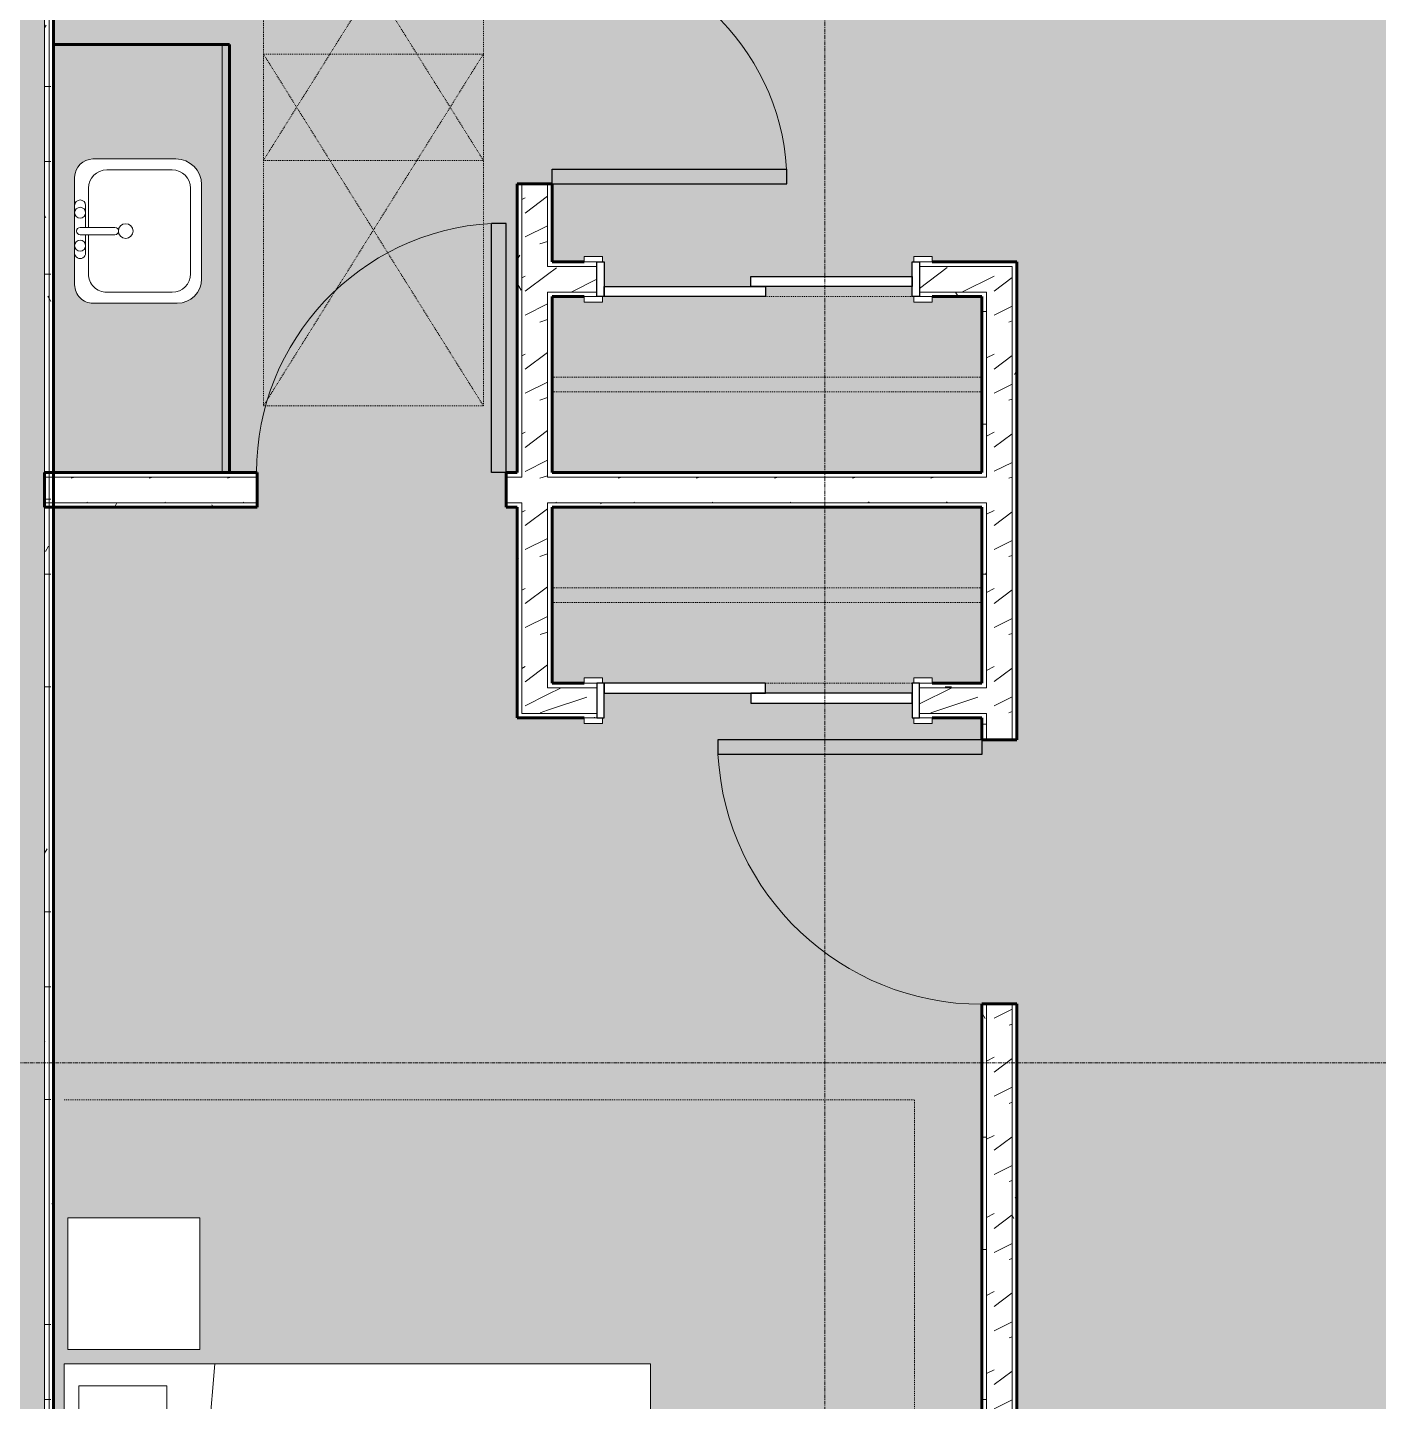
# Model space of a CAD drawing. Header units: inches. Extents: x -4105 to -1989, y 9836 to 11159.
# Drawn here: x -2936.1 to -2751.8, y 10121 to 10308.5 of the extents above; entities that cross this region are included whole.
import ezdxf

# ---------------------------------------------------------------- set-up
doc = ezdxf.new("R2010")
doc.units = ezdxf.units.IN
doc.header["$MEASUREMENT"] = 0
doc.linetypes.add('Dash', pattern=[0.25, 0.125, -0.125])
doc.linetypes.add('Grid Line 1_2_', pattern=[0.875, 0.5, -0.125, 0.125, -0.125])
for name, color, linetype, lineweight in [('0-1', 7, 'Continuous', 5), ('0-2', 7, 'Continuous', 9), ('A-AREA-PATT-4', 41, 'Continuous', 9), ('A-DOOR-1', 31, 'Continuous', 9), ('A-DOOR-2', 31, 'Continuous', 30), ('A-DOOR-FRAM', 31, 'Continuous', 30), ('A-GENM-HDLN', 13, 'Dash', 9), ('A-WALL', 113, 'Continuous', 18), ('A-WALL-2', 113, 'Continuous', 60), ('A-WALL-PATT-1', 111, 'Continuous', 9), ('I-FURN', 30, 'Continuous', 9), ('I-FURN-HDLN', 30, 'Dash', 9), ('I-WALL-2', 2, 'Continuous', 60), ('P-SANR-FIXT', 6, 'Continuous', 9), ('Q-CASE', 31, 'Continuous', 9), ('Q-CASE-1', 31, 'Continuous', 60), ('Q-CASE-HDLN', 31, 'Dash', 9), ('S-GRID-1', 1, 'Grid Line 1_2_', 9)]:
    doc.layers.add(name, color=color, linetype=linetype, lineweight=lineweight)
pattern_1 = [(0, (0, -1194), (20.48, 5.12), [0.845, -14.515, 0.845, -14.515, -81.92]), (0, (0, -1194), (20.48, 5.12), [-30.72, 0.845, -29.875, 0.845, -14.515, -35.84]), (0, (0, -1194), (20.48, 5.12), [-76.8, 0.845, -9.395, 0.845, -24.755]), (120, (7.68, -1191.44), (-14.67405, 15.1762003), [0.845, -14.515, 0.845, -14.515, -81.92]), (120, (7.68, -1191.44), (-14.67405, 15.1762003), [-30.72, 0.845, -29.875, 0.845, -14.515, -35.84]), (120, (7.68, -1191.44), (-14.67405, 15.1762003), [-76.8, 0.845, -9.395, 0.845, -24.755]), (240, (10.24, -1181.2), (-5.80595, -20.2962003), [0.845, -14.515, 0.845, -14.515, -81.92]), (240, (10.24, -1181.2), (-5.80595, -20.2962003), [-30.72, 0.845, -29.875, 0.845, -14.515, -35.84]), (240, (10.24, -1181.2), (-5.80595, -20.2962003), [-76.8, 0.845, -9.395, 0.845, -24.755])]
pattern_2 = [(216.87, (4.265, -1183.338), (31.9871619, 21.32545714), [5.331, -47.981]), (206.565, (10.662, -1186.536), (-10.662476, -10.6620098), [11.921, -11.921]), (198.435, (10.662, -1191.868), (-21.32449365, -10.6625869), [6.744, -26.974])]

# ---------------------------------------------------------------- blocks, each defined once
blk = doc.blocks.new('Single-Flush - 32_ x 84_-1372862-ENLARGED FLOOR PLAN - 2ND FLOOR PLAN - WEST')
at = {"layer": 'A-DOOR-1'}
blk.add_arc((16, 2.37), 32.07, 93.5759, 180, dxfattribs=at)
at = {"layer": 'A-DOOR-2'}
for p, q in [((14, 2.37), (14, 34.38)), ((16, 34.38), (14, 34.38)), ((16, 2.37), (16, 34.38)), ((16, 2.37), (14, 2.37))]:
    blk.add_line(p, q, dxfattribs=at)
blk = doc.blocks.new('Single-Flush - 36_ x 84_-1372839-ENLARGED FLOOR PLAN - 2ND FLOOR PLAN - WEST')
at = {"layer": 'A-DOOR-1'}
blk.add_arc((18, 2.37), 36.07, 93.1789, 180, dxfattribs=at)
at = {"layer": 'A-DOOR-2'}
for p, q in [((16, 2.37), (16, 38.39)), ((18, 38.39), (16, 38.39)), ((18, 2.37), (18, 38.39)), ((18, 2.37), (16, 2.37))]:
    blk.add_line(p, q, dxfattribs=at)
blk = doc.blocks.new('FOLDING_SLIDING CLOSET - 42_ x 80_-1372832-ENLARGED FLOOR PLAN - 2ND FLOOR PLAN - WEST')
at = {"layer": 'A-DOOR-1'}
for p, q in [((-21.25, 3), (-23.75, 3)), ((-23.75, 3), (-23.75, 2.25)), ((-23.75, 2.25), (-21.25, 2.25)), ((-21.25, 2.25), (-21.25, 3)), ((23.75, 3), (21.25, 3)), ((21.25, 3), (21.25, 2.25)), ((21.25, 2.25), (23.75, 2.25)), ((23.75, 2.25), (23.75, 3)), ((-21.25, -2.5), (-23.75, -2.5)), ((-23.75, -2.5), (-23.75, -3.25)), ((-23.75, -3.25), (-21.25, -3.25)), ((-21.25, -3.25), (-21.25, -2.5)), ((23.75, -2.5), (21.25, -2.5)), ((21.25, -2.5), (21.25, -3.25)), ((21.25, -3.25), (23.75, -3.25)), ((23.75, -3.25), (23.75, -2.5))]:
    blk.add_line(p, q, dxfattribs=at)
at = {"layer": 'A-DOOR-2'}
for p, q in [((1, 2.25), (-21, 2.25)), ((-21, 2.25), (-21, 0.87)), ((1, 0.87), (1, 2.25)), ((-21, 0.87), (1, 0.87)), ((21, 0.87), (-1, 0.87)), ((-1, 0.87), (-1, -0.5)), ((21, -0.5), (21, 0.87)), ((-1, -0.5), (21, -0.5))]:
    blk.add_line(p, q, dxfattribs=at)
at = {"layer": 'A-DOOR-FRAM'}
for p, q in [((-21, 2.25), (-22, 2.25)), ((-22, 2.25), (-22, -2.5)), ((-21, -2.5), (-21, 2.25)), ((21, 2.25), (21, -2.5)), ((22, 2.25), (21, 2.25)), ((22, -2.5), (22, 2.25)), ((-22, -2.5), (-21, -2.5)), ((21, -2.5), (22, -2.5))]:
    blk.add_line(p, q, dxfattribs=at)
blk = doc.blocks.new('OD_CW_Closet - OD_CW_Closet-2122605-ENLARGED FLOOR PLAN - 2ND FLOOR PLAN - WEST')
at = {"layer": 'Q-CASE-HDLN'}
for p, q in [((0.74, -24), (0.74, 0)), ((0.74, 0), (59.38, 0)), ((59.38, 0), (59.38, -24)), ((0.74, -11), (59.38, -11)), ((0.74, -13), (59.38, -13)), ((7.5, -24), (0.74, -24)), ((30.25, -24), (10.25, -24)), ((59.38, -24), (55, -24))]:
    blk.add_line(p, q, dxfattribs=at)
blk = doc.blocks.new('OD_CW_Closet - OD_CW_Closet-V20-ENLARGED FLOOR PLAN - 2ND FLOOR PLAN - WEST')
at = {"layer": 'Q-CASE-HDLN'}
for p, q in [((0.74, -24), (0.74, 0)), ((0.74, 0), (7.5, 0)), ((10.25, 0), (30.25, 0)), ((55, 0), (59.38, 0)), ((59.38, 0), (59.38, -24)), ((0.74, -11), (59.38, -11)), ((0.74, -13), (59.38, -13)), ((59.38, -24), (0.74, -24))]:
    blk.add_line(p, q, dxfattribs=at)
blk = doc.blocks.new('FOLDING_SLIDING CLOSET - 42_ x 80_-1372841-ENLARGED FLOOR PLAN - 2ND FLOOR PLAN - WEST')
at = {"layer": 'A-DOOR-1'}
for p, q in [((-23.75, 3.25), (-21.25, 3.25)), ((-23.75, 2.5), (-23.75, 3.25)), ((-21.25, 2.5), (-23.75, 2.5)), ((-21.25, 3.25), (-21.25, 2.5)), ((21.25, 3.25), (23.75, 3.25)), ((21.25, 2.5), (21.25, 3.25)), ((23.75, 2.5), (21.25, 2.5)), ((23.75, 3.25), (23.75, 2.5)), ((-23.75, -2.25), (-21.25, -2.25)), ((-23.75, -3), (-23.75, -2.25)), ((-21.25, -3), (-23.75, -3)), ((-21.25, -2.25), (-21.25, -3)), ((21.25, -2.25), (23.75, -2.25)), ((21.25, -3), (21.25, -2.25)), ((23.75, -3), (21.25, -3)), ((23.75, -2.25), (23.75, -3))]:
    blk.add_line(p, q, dxfattribs=at)
at = {"layer": 'A-DOOR-2'}
for p, q in [((-1, 0.5), (21, 0.5)), ((-1, -0.88), (-1, 0.5)), ((21, 0.5), (21, -0.88)), ((-21, -0.88), (1, -0.88)), ((-21, -2.25), (-21, -0.88)), ((21, -0.88), (-1, -0.88)), ((1, -0.88), (1, -2.25)), ((1, -2.25), (-21, -2.25))]:
    blk.add_line(p, q, dxfattribs=at)
at = {"layer": 'A-DOOR-FRAM'}
for p, q in [((-22, 2.5), (-21, 2.5)), ((-22, -2.25), (-22, 2.5)), ((-21, 2.5), (-21, -2.25)), ((21, 2.5), (22, 2.5)), ((21, -2.25), (21, 2.5)), ((22, 2.5), (22, -2.25)), ((-21, -2.25), (-22, -2.25)), ((22, -2.25), (21, -2.25))]:
    blk.add_line(p, q, dxfattribs=at)
blk = doc.blocks.new('Bed-Standard - King 78_ x 80_-1379907-ENLARGED FLOOR PLAN - 2ND FLOOR PLAN - WEST')
at = {"layer": 'I-FURN'}
for p, q in [((-28.31, 41.8), (49.69, 41.8)), ((-28.31, -38.2), (-28.31, 41.8)), ((49.69, 41.8), (49.69, -38.2)), ((49.69, -24.2), (-28.31, -17.63)), ((-25.31, -24.2), (46.69, -24.2)), ((-25.31, -36.2), (-25.31, -24.2)), ((46.69, -36.2), (46.69, -24.2)), ((-25.31, -36.2), (46.69, -36.2)), ((49.69, -38.2), (-28.31, -38.2))]:
    blk.add_line(p, q, dxfattribs=at)
at = {"layer": 'I-FURN-HDLN'}
for p, q in [((-64.31, 77.8), (73.69, 77.8)), ((-64.31, -38.2), (-64.31, 77.8)), ((73.69, 77.8), (73.69, -38.2))]:
    blk.add_line(p, q, dxfattribs=at)
blk = doc.blocks.new('Table-Night Stand - 18_ x 18_ x 24_-1372838-ENLARGED FLOOR PLAN - 2ND FLOOR PLAN - WEST')
at = {"layer": 'I-FURN'}
for p, q in [((0.15, 0), (18.15, 0)), ((0.15, -18), (0.15, 0)), ((18.15, 0), (18.15, -18)), ((18.15, -18), (0.15, -18))]:
    blk.add_line(p, q, dxfattribs=at)
blk = doc.blocks.new('M_Sink Vanity-Square - 500 x 440mm-1372835-ENLARGED FLOOR PLAN - 2ND FLOOR PLAN - WEST')
at = {"layer": 'P-SANR-FIXT'}
for p, q in [((-5.72, 10.23), (7.14, 10.23)), ((-5.72, 10.23), (7.14, 10.23)), ((-5.22, 8.73), (6.46, 8.73)), ((-9.22, -4.59), (-9.22, 6.73)), ((-9.22, -4.59), (-9.22, 6.73)), ((-7.72, -2.72), (-7.72, 6.23)), ((8.96, 6.23), (8.96, -2.72)), ((10.46, 6.91), (10.46, -4.59)), ((10.46, 6.91), (10.46, -4.59)), ((0.12, -6.33), (0.12, -1.59)), ((1.12, -6.33), (1.12, -1.59)), ((0.12, -5.22), (-5.22, -5.22)), ((-2.88, -5.59), (0.12, -5.59)), ((6.46, -5.22), (1.12, -5.22)), ((1.12, -5.59), (3.62, -5.59)), ((7.96, -7.09), (-6.72, -7.09)), ((7.96, -7.09), (-6.72, -7.09)), ((3.62, -7.09), (-2.88, -7.09))]:
    blk.add_line(p, q, dxfattribs=at)
for centre, radius, start, end in [((-5.72, 6.73), 3.5, 90, 180), ((-5.72, 6.73), 3.5, 90, 180), ((7.14, 6.91), 3.32, 0, 90), ((7.14, 6.91), 3.32, 360, 90), ((-5.22, 6.23), 2.5, 90, 180), ((6.46, 6.23), 2.5, 360, 90), ((0.62, -0.13), 1, 360, 180), ((0.62, -0.13), 1, 180, 0), ((0.62, -1.59), 0.5, 360, 180), ((-5.22, -2.72), 2.5, 180, 270), ((6.46, -2.72), 2.5, 270, 360), ((-6.72, -4.59), 2.5, 180, 270), ((-6.72, -4.59), 2.5, 180, 270), ((-2.88, -6.34), 0.75, 90, 270), ((-1.88, -6.34), 0.75, 360, 180), ((2.62, -6.34), 0.75, 0, 180), ((3.62, -6.34), 0.75, 270, 90), ((7.96, -4.59), 2.5, 270, 0), ((7.96, -4.59), 2.5, 270, 0), ((-1.88, -6.34), 0.75, 180, 0), ((0.62, -6.33), 0.5, 180, 0), ((2.62, -6.34), 0.75, 180, 0)]:
    blk.add_arc(centre, radius, start, end, dxfattribs=at)
blk = doc.blocks.new('OD_CW_Base Cabinet - OD_CW_Base Cabinet-V27-ENLARGED FLOOR PLAN - 2ND FLOOR PLAN - WEST')
at = {"layer": 'Q-CASE'}
h = blk.add_hatch(color=256, dxfattribs=at)
h.paths.add_polyline_path([(59.14, 24), (0.74, 24), (0.74, 1), (59.14, 1), (59.14, 21.13)], flags=0)
h.paths.add_polyline_path([(41.03, 21.13), (41.68, 21.04), (42.28, 20.79), (42.8, 20.39), (43.2, 19.88), (43.45, 19.27), (43.53, 18.63), (43.53, 7.3), (43.41, 6.4), (43.06, 5.55), (42.51, 4.83), (41.78, 4.27), (40.94, 3.92), (40.03, 3.8), (27.17, 3.8), (26.31, 3.92), (25.51, 4.25), (24.82, 4.77), (24.29, 5.46), (23.96, 6.26), (23.85, 7.12), (23.85, 18.63), (23.93, 19.27), (24.18, 19.88), (24.58, 20.39), (25.1, 20.79), (25.7, 21.04), (26.35, 21.13), (40.03, 21.13)], flags=0)
blk.add_hatch(color=256, dxfattribs=at).paths.add_polyline_path([(0.74, 1), (0.74, 0), (59.14, 0), (59.14, 1), (2.52, 1)], flags=0)
for p, q in [((59.14, 24), (59.14, 1)), ((0.74, 1), (59.14, 1)), ((59.14, 1), (0.74, 1)), ((59.14, 0), (0.74, 0)), ((59.14, 1), (59.14, 0))]:
    blk.add_line(p, q, dxfattribs=at)
at = {"layer": 'Q-CASE-1'}
for p, q in [((59.14, 0), (59.14, 24)), ((0.74, 0), (59.14, 0))]:
    blk.add_line(p, q, dxfattribs=at)
blk = doc.blocks.new('ADA Clearances - 30_x48_-V30-ENLARGED FLOOR PLAN - 2ND FLOOR PLAN - WEST')
at = {"layer": 'A-GENM-HDLN'}
for p, q in [((15, -24), (-15, 24)), ((-15, -24), (15, 24)), ((15, 24), (-15, 24)), ((-15, 24), (-15, 14.12)), ((15, -24), (15, 24)), ((-15, 5.48), (-15, -24)), ((-15, -24), (15, -24))]:
    blk.add_line(p, q, dxfattribs=at)
blk = doc.blocks.new('ADA Clearances - 30_x48_-V13-ENLARGED FLOOR PLAN - 2ND FLOOR PLAN - WEST')
at = {"layer": 'A-GENM-HDLN'}
for p, q in [((15, -24), (-15, 24)), ((-15, -24), (15, 24)), ((15, 24), (-15, 24)), ((-15, 24), (-15, -24)), ((15, -24), (15, 24)), ((-15, -24), (15, -24))]:
    blk.add_line(p, q, dxfattribs=at)
blk = doc.blocks.new('Single-Flush - 34_ x 84_-1372840-ENLARGED FLOOR PLAN - 2ND FLOOR PLAN - WEST')
at = {"layer": 'A-DOOR-1'}
blk.add_arc((17, 2.37), 34.07, 93.3657, 180, dxfattribs=at)
at = {"layer": 'A-DOOR-2'}
for p, q in [((15, 2.37), (15, 36.38)), ((17, 36.38), (15, 36.38)), ((17, 2.37), (17, 36.38)), ((17, 2.37), (15, 2.37))]:
    blk.add_line(p, q, dxfattribs=at)
blk = doc.blocks.new('CTR - 1st Phase - Unit Layouts_rvt-1-ENLARGED FLOOR PLAN - 2ND FLOOR PLAN - WEST')
at = {"layer": 'A-WALL-PATT-1'}
h = blk.add_hatch(dxfattribs=at)
h.set_pattern_fill('FP_2', color=256, style=0, pattern_type=2)
h.set_pattern_definition(pattern_2)
h.paths.add_polyline_path([(-2868.64, 10214.86), (-2865.14, 10214.86), (-2865.14, 10287.14), (-2868.64, 10287.14), (-2868.64, 10236.81)], flags=0)
h.paths.add_polyline_path([(-2868.64, 10319.14), (-2865.14, 10319.14), (-2865.14, 10377.39), (-2868.64, 10377.39), (-2868.64, 10348.1)], flags=0)
h = blk.add_hatch(dxfattribs=at)
h.set_pattern_fill('FP_1', color=256, style=0, pattern_type=2)
h.set_pattern_definition(pattern_1)
h.paths.add_polyline_path([(-2869.26, 10214.24), (-2868.64, 10214.24), (-2868.64, 10243.61), (-2869.26, 10243.61), (-2869.26, 10214.86)], flags=0)
h.paths.add_polyline_path([(-2869.26, 10247.11), (-2868.64, 10247.11), (-2868.64, 10287.14), (-2869.26, 10287.14), (-2869.26, 10247.74)], flags=0)
h.paths.add_polyline_path([(-2868.64, 10319.14), (-2868.64, 10376.14), (-2869.26, 10376.14), (-2869.26, 10319.14)], flags=0)
h = blk.add_hatch(dxfattribs=at)
h.set_pattern_fill('FP_1', color=256, style=0, pattern_type=2)
h.set_pattern_definition(pattern_1)
h.paths.add_polyline_path([(-2865.14, 10218.36), (-2864.51, 10218.36), (-2864.51, 10243.61), (-2865.14, 10243.61), (-2865.14, 10236.81)], flags=0)
h.paths.add_polyline_path([(-2865.14, 10247.11), (-2864.51, 10247.11), (-2864.51, 10272.36), (-2865.14, 10272.36), (-2865.14, 10247.74)], flags=0)
h.paths.add_polyline_path([(-2865.14, 10275.86), (-2864.51, 10275.86), (-2864.51, 10287.14), (-2865.14, 10287.14)], flags=0)
h.paths.add_polyline_path([(-2865.14, 10319.14), (-2864.51, 10319.14), (-2864.51, 10342.39), (-2865.14, 10342.39)], flags=0)
h.paths.add_polyline_path([(-2864.51, 10345.89), (-2864.51, 10376.14), (-2865.14, 10376.14), (-2865.14, 10345.89), (-2864.61, 10345.89)], flags=0)
h = blk.add_hatch(dxfattribs=at)
h.set_pattern_fill('FP_2', color=256, style=0, pattern_type=2)
h.set_pattern_definition(pattern_2)
h.paths.add_polyline_path([(-2805.87, 10272.36), (-2801.75, 10272.36), (-2801.75, 10275.86), (-2814.39, 10275.86), (-2814.39, 10272.36)], flags=0)
h.paths.add_polyline_path([(-2865.14, 10272.36), (-2858.39, 10272.36), (-2858.39, 10275.86), (-2865.14, 10275.86), (-2865.14, 10274.31)], flags=0)
h = blk.add_hatch(dxfattribs=at)
h.set_pattern_fill('FP_1', color=256, style=0, pattern_type=2)
h.set_pattern_definition(pattern_1)
h.paths.add_polyline_path([(-2801.12, 9988.44), (-2801.12, 10175.24), (-2801.75, 10175.24), (-2801.75, 9988.44)], flags=0)
h.paths.add_polyline_path([(-2801.75, 10211.24), (-2801.12, 10211.24), (-2801.12, 10275.86), (-2801.75, 10275.86), (-2801.75, 10236.81)], flags=0)
h = blk.add_hatch(dxfattribs=at)
h.set_pattern_fill('FP_1', color=256, style=0, pattern_type=2)
h.set_pattern_definition(pattern_1)
h.paths.add_polyline_path([(-2805.25, 10271.74), (-2805.25, 10272.36), (-2814.39, 10272.36), (-2814.39, 10271.74), (-2805.87, 10271.74)], flags=0)
h.paths.add_polyline_path([(-2864.51, 10271.74), (-2858.39, 10271.74), (-2858.39, 10272.36), (-2864.51, 10272.36)], flags=0)
h = blk.add_hatch(dxfattribs=at)
h.set_pattern_fill('FP_2', color=256, style=0, pattern_type=2)
h.set_pattern_definition(pattern_2)
h.paths.add_polyline_path([(-2801.75, 9988.44), (-2801.75, 10175.24), (-2805.25, 10175.24), (-2805.25, 9988.44)], flags=0)
h.paths.add_polyline_path([(-2801.75, 10211.24), (-2801.75, 10272.36), (-2805.25, 10272.36), (-2805.25, 10211.24)], flags=0)
h = blk.add_hatch(dxfattribs=at)
h.set_pattern_fill('FP_1', color=256, style=0, pattern_type=2)
h.set_pattern_definition(pattern_1)
h.paths.add_polyline_path([(-2805.25, 9988.44), (-2805.25, 10175.24), (-2805.87, 10175.24), (-2805.87, 9988.44)], flags=0)
h.paths.add_polyline_path([(-2805.87, 10211.24), (-2805.25, 10211.24), (-2805.25, 10214.86), (-2805.87, 10214.86), (-2805.87, 10214.24)], flags=0)
h.paths.add_polyline_path([(-2805.87, 10218.36), (-2805.25, 10218.36), (-2805.25, 10243.61), (-2805.87, 10243.61), (-2805.87, 10218.99)], flags=0)
h.paths.add_polyline_path([(-2805.25, 10247.11), (-2805.25, 10271.74), (-2805.87, 10271.74), (-2805.87, 10247.11)], flags=0)
h = blk.add_hatch(dxfattribs=at)
h.set_pattern_fill('FP_2', color=256, style=0, pattern_type=2)
h.set_pattern_definition(pattern_2)
h.paths.add_polyline_path([(-2868.64, 10243.61), (-2868.64, 10247.11), (-2870.77, 10247.11), (-2870.77, 10243.61), (-2869.26, 10243.61)], flags=0)
h.paths.add_polyline_path([(-2865.14, 10243.61), (-2805.25, 10243.61), (-2805.25, 10247.11), (-2865.14, 10247.11)], flags=0)
h.paths.add_polyline_path([(-2932.52, 10243.61), (-2904.77, 10243.61), (-2904.77, 10247.11), (-2932.52, 10247.11), (-2932.52, 10246.96)], flags=0)
h = blk.add_hatch(dxfattribs=at)
h.set_pattern_fill('FP_1', color=256, style=0, pattern_type=2)
h.set_pattern_definition(pattern_1)
h.paths.add_polyline_path([(-2805.87, 10242.99), (-2805.87, 10243.61), (-2864.51, 10243.61), (-2864.51, 10242.99), (-2847.77, 10242.99)], flags=0)
h.paths.add_polyline_path([(-2870.77, 10242.99), (-2869.26, 10242.99), (-2869.26, 10243.61), (-2870.77, 10243.61)], flags=0)
h.paths.add_polyline_path([(-2908.84, 10242.99), (-2904.77, 10242.99), (-2904.77, 10243.61), (-2932.52, 10243.61), (-2932.52, 10242.99), (-2909.52, 10242.99)], flags=0)
h = blk.add_hatch(dxfattribs=at)
h.set_pattern_fill('FP_2', color=256, style=0, pattern_type=2)
h.set_pattern_definition(pattern_2)
h.paths.add_polyline_path([(-2805.87, 10214.86), (-2805.25, 10214.86), (-2805.25, 10218.36), (-2814.39, 10218.36), (-2814.39, 10214.86)], flags=0)
h.paths.add_polyline_path([(-2858.39, 10214.86), (-2858.39, 10218.36), (-2865.14, 10218.36), (-2865.14, 10214.86), (-2864.51, 10214.86)], flags=0)
h = blk.add_hatch(dxfattribs=at)
h.set_pattern_fill('FP_1', color=256, style=0, pattern_type=2)
h.set_pattern_definition(pattern_1)
h.paths.add_polyline_path([(-2805.87, 10218.36), (-2805.87, 10218.99), (-2814.39, 10218.99), (-2814.39, 10218.36), (-2805.89, 10218.36)], flags=0)
h.paths.add_polyline_path([(-2860.14, 10218.36), (-2858.39, 10218.36), (-2858.39, 10218.99), (-2864.51, 10218.99), (-2864.51, 10218.36), (-2862.22, 10218.36)], flags=0)
h = blk.add_hatch(dxfattribs=at)
h.set_pattern_fill('FP_1', color=256, style=0, pattern_type=2)
h.set_pattern_definition(pattern_1)
h.paths.add_polyline_path([(-2858.39, 10214.24), (-2858.39, 10214.86), (-2868.64, 10214.86), (-2868.62, 10214.24), (-2860.14, 10214.24)], flags=0)
h.paths.add_polyline_path([(-2812.64, 10214.24), (-2805.87, 10214.24), (-2805.87, 10214.86), (-2814.39, 10214.86), (-2814.39, 10214.24)], flags=0)
at = {"layer": 'A-WALL'}
for p, q in [((-2868.64, 10247.11), (-2868.64, 10287.14)), ((-2865.14, 10275.86), (-2865.14, 10287.14)), ((-2864.51, 10275.86), (-2865.14, 10275.86)), ((-2858.39, 10275.86), (-2864.51, 10275.86)), ((-2801.75, 10275.86), (-2814.39, 10275.86)), ((-2801.75, 10275.86), (-2801.75, 10272.36)), ((-2864.51, 10272.36), (-2865.14, 10272.36)), ((-2865.14, 10247.11), (-2865.14, 10272.36)), ((-2858.39, 10272.36), (-2864.51, 10272.36)), ((-2805.25, 10272.36), (-2814.39, 10272.36)), ((-2805.25, 10272.36), (-2805.25, 10271.74)), ((-2801.75, 10272.36), (-2801.75, 10271.74)), ((-2805.25, 10271.74), (-2805.25, 10247.11)), ((-2801.75, 10271.74), (-2801.75, 10211.24)), ((-2933.77, 10247.11), (-2904.77, 10247.11)), ((-2870.77, 10247.11), (-2869.26, 10247.11)), ((-2869.26, 10247.11), (-2868.64, 10247.11)), ((-2868.64, 10247.11), (-2869.26, 10247.11)), ((-2865.14, 10247.11), (-2864.51, 10247.11)), ((-2864.51, 10247.11), (-2865.14, 10247.11)), ((-2864.51, 10247.11), (-2805.87, 10247.11)), ((-2805.87, 10247.11), (-2805.25, 10247.11)), ((-2933.77, 10243.61), (-2904.77, 10243.61)), ((-2870.77, 10243.61), (-2869.26, 10243.61)), ((-2868.64, 10243.61), (-2869.26, 10243.61)), ((-2869.26, 10243.61), (-2868.64, 10243.61)), ((-2868.64, 10214.86), (-2868.64, 10243.61)), ((-2864.51, 10243.61), (-2865.14, 10243.61)), ((-2865.14, 10218.36), (-2865.14, 10243.61)), ((-2865.14, 10243.61), (-2864.51, 10243.61)), ((-2864.51, 10243.61), (-2805.87, 10243.61)), ((-2805.87, 10243.61), (-2805.25, 10243.61)), ((-2805.25, 10243.61), (-2805.25, 10218.36)), ((-2864.51, 10218.36), (-2865.14, 10218.36)), ((-2864.51, 10218.36), (-2858.39, 10218.36)), ((-2814.39, 10218.36), (-2805.87, 10218.36)), ((-2805.87, 10218.36), (-2805.25, 10218.36)), ((-2865.14, 10214.86), (-2868.64, 10214.86)), ((-2864.51, 10214.86), (-2865.14, 10214.86)), ((-2864.51, 10214.86), (-2858.39, 10214.86)), ((-2814.39, 10214.86), (-2805.87, 10214.86)), ((-2805.87, 10214.86), (-2805.25, 10214.86)), ((-2805.25, 10214.86), (-2805.25, 10211.24)), ((-2805.25, 10175.24), (-2805.25, 9988.44)), ((-2801.75, 10175.24), (-2801.75, 9988.44))]:
    blk.add_line(p, q, dxfattribs=at)
at = {"layer": 'A-WALL-2'}
for p, q in [((-2869.26, 10287.14), (-2869.26, 10247.74)), ((-2864.51, 10287.14), (-2869.26, 10287.14)), ((-2864.51, 10276.49), (-2864.51, 10287.14)), ((-2860.14, 10276.49), (-2864.51, 10276.49)), ((-2801.12, 10276.49), (-2812.64, 10276.49)), ((-2801.12, 10275.86), (-2801.12, 10276.49)), ((-2801.12, 10271.74), (-2801.12, 10275.86)), ((-2864.51, 10271.74), (-2860.14, 10271.74)), ((-2864.51, 10247.74), (-2864.51, 10271.74)), ((-2812.64, 10271.74), (-2805.87, 10271.74)), ((-2805.87, 10271.74), (-2805.87, 10247.74)), ((-2801.12, 10211.24), (-2801.12, 10271.74)), ((-2904.77, 10247.74), (-2933.77, 10247.74)), ((-2933.77, 10247.74), (-2933.77, 10242.99)), ((-2904.77, 10242.99), (-2904.77, 10247.74)), ((-2869.26, 10247.74), (-2870.77, 10247.74)), ((-2870.77, 10247.74), (-2870.77, 10242.99)), ((-2805.87, 10247.74), (-2864.51, 10247.74)), ((-2933.77, 10242.99), (-2904.77, 10242.99)), ((-2870.77, 10242.99), (-2869.26, 10242.99)), ((-2869.26, 10242.99), (-2869.26, 10214.24)), ((-2864.51, 10218.99), (-2864.51, 10242.99)), ((-2864.51, 10242.99), (-2805.87, 10242.99)), ((-2805.87, 10242.99), (-2805.87, 10218.99)), ((-2860.14, 10218.99), (-2864.51, 10218.99)), ((-2805.87, 10218.99), (-2812.64, 10218.99)), ((-2869.26, 10214.24), (-2868.64, 10214.24)), ((-2868.64, 10214.24), (-2864.51, 10214.24)), ((-2864.51, 10214.24), (-2860.14, 10214.24)), ((-2812.64, 10214.24), (-2805.87, 10214.24)), ((-2805.87, 10214.24), (-2805.87, 10211.24)), ((-2805.87, 10211.24), (-2801.12, 10211.24)), ((-2801.12, 10175.24), (-2805.87, 10175.24)), ((-2805.87, 10175.24), (-2805.87, 9988.44)), ((-2801.12, 9988.44), (-2801.12, 10175.24))]:
    blk.add_line(p, q, dxfattribs=at)
at = {"layer": '0-2'}
for name, p in [('ADA Clearances - 30_x48_-V30-ENLARGED FLOOR PLAN - 2ND FLOOR PLAN - WEST', (-2888.89, 10314.34)), ('ADA Clearances - 30_x48_-V13-ENLARGED FLOOR PLAN - 2ND FLOOR PLAN - WEST', (-2888.89, 10280.84)), ('Single-Flush - 34_ x 84_-1372840-ENLARGED FLOOR PLAN - 2ND FLOOR PLAN - WEST', (-2887.77, 10245.36)), ('FOLDING_SLIDING CLOSET - 42_ x 80_-1372841-ENLARGED FLOOR PLAN - 2ND FLOOR PLAN - WEST', (-2836.39, 10273.99)), ('FOLDING_SLIDING CLOSET - 42_ x 80_-1372832-ENLARGED FLOOR PLAN - 2ND FLOOR PLAN - WEST', (-2836.39, 10216.74))]:
    blk.add_blockref(name, p, dxfattribs=at)
for name, p, rotation in [('Single-Flush - 32_ x 84_-1372862-ENLARGED FLOOR PLAN - 2ND FLOOR PLAN - WEST', (-2866.89, 10303.14), 269.9999999999873), ('OD_CW_Base Cabinet - OD_CW_Base Cabinet-V27-ENLARGED FLOOR PLAN - 2ND FLOOR PLAN - WEST', (-2908.52, 10247), 89.99999999996913), ('M_Sink Vanity-Square - 500 x 440mm-1372835-ENLARGED FLOOR PLAN - 2ND FLOOR PLAN - WEST', (-2922.56, 10281.31), 269.9999999999607), ('OD_CW_Closet - OD_CW_Closet-2122605-ENLARGED FLOOR PLAN - 2ND FLOOR PLAN - WEST', (-2805.14, 10247.74), 180), ('OD_CW_Closet - OD_CW_Closet-V20-ENLARGED FLOOR PLAN - 2ND FLOOR PLAN - WEST', (-2805.14, 10218.99), 180), ('Single-Flush - 36_ x 84_-1372839-ENLARGED FLOOR PLAN - 2ND FLOOR PLAN - WEST', (-2803.5, 10193.24), 89.99999999998292), ('Bed-Standard - King 78_ x 80_-1379907-ENLARGED FLOOR PLAN - 2ND FLOOR PLAN - WEST', (-2892.88, 10097.8), 270.0000000000786), ('Table-Night Stand - 18_ x 18_ x 24_-1372838-ENLARGED FLOOR PLAN - 2ND FLOOR PLAN - WEST', (-2912.59, 10146.19), 270.0000000000786)]:
    blk.add_blockref(name, p, dxfattribs=dict(at, rotation=rotation))
blk = doc.blocks.new('CTR - 1st Phase - Shell_rvt-1-ENLARGED FLOOR PLAN - 2ND FLOOR PLAN - WEST')
at = {"layer": 'S-GRID-1'}
for p, q in [((-2827.32, 9836.18), (-2827.32, 11126.32)), ((-1989.4, 10167.19), (-4072.56, 10167.19))]:
    blk.add_line(p, q, dxfattribs=at)

msp = doc.modelspace()

# ---------------------------------------------------------------- block references
at = {"layer": '0-1'}
msp.add_blockref('CTR - 1st Phase - Unit Layouts_rvt-1-ENLARGED FLOOR PLAN - 2ND FLOOR PLAN - WEST', (0, 0), dxfattribs=at)

# ---------------------------------------------------------------- next in the draw order: hatches: boundary and pattern name
at = {"layer": 'A-AREA-PATT-4'}
h = msp.add_hatch(color=256, dxfattribs=at)
h.paths.add_polyline_path([(-2862.12, 10341.76), (-2860.37, 10341.76), (-2860.37, 10313.76), (-2862.12, 10313.76)], flags=0)
h.paths.add_polyline_path([(-2930.52, 9989.06), (-2870.64, 9989.06), (-2870.64, 10021.34), (-2863.87, 10021.34), (-2863.87, 10016.59), (-2865.89, 10016.59), (-2865.89, 9989.06), (-2832.49, 9989.06), (-2832.49, 10016.59), (-2833.87, 10016.59), (-2833.87, 10021.34), (-2826.44, 10021.34), (-2826.44, 10016.59), (-2827.74, 10016.59), (-2827.74, 9989.06), (-2805.87, 9989.06), (-2805.87, 10016.59), (-2806.44, 10016.59), (-2806.44, 10021.34), (-2805.87, 10021.34), (-2805.87, 10175.24), (-2801.12, 10175.24), (-2801.12, 9989.06), (-2646.55, 9989.06), (-2646.55, 10021.59), (-2641.6, 10021.59), (-2640.7, 10022.31), (-2640.7, 10061.08), (-2656.82, 10061.08), (-2656.82, 10061.74), (-2656.85, 10061.76), (-2656.85, 10062.23), (-2656.82, 10062.23), (-2656.82, 10077.42), (-2656.86, 10077.42), (-2656.86, 10078.41), (-2656.82, 10078.41), (-2656.82, 10079.08), (-2652.82, 10079.08), (-2652.82, 10115.08), (-2656.82, 10115.08), (-2656.82, 10115.74), (-2656.86, 10115.74), (-2656.86, 10116.73), (-2656.82, 10116.73), (-2656.82, 10131.93), (-2656.85, 10131.93), (-2656.85, 10132.42), (-2656.82, 10132.42), (-2656.82, 10133.08), (-2640.7, 10133.08), (-2640.7, 10246.51), (-2666.01, 10246.51), (-2666.01, 10239.44), (-2682.51, 10239.44), (-2682.51, 10246.51), (-2696.13, 10246.51), (-2696.13, 10239.44), (-2712.63, 10239.44), (-2712.63, 10246.51), (-2725.25, 10246.51), (-2725.25, 10239.44), (-2741.75, 10239.44), (-2741.75, 10246.51), (-2749.3, 10246.51), (-2749.3, 10282.51), (-2746.7, 10282.51), (-2746.69, 10283.99), (-2746.64, 10284.08), (-2746.5, 10284.14), (-2745.61, 10284.14), (-2745.61, 10284.39), (-2741.87, 10284.39), (-2741.87, 10284.64), (-2739.91, 10284.64), (-2739.91, 10284.39), (-2730.55, 10284.39), (-2730.55, 10284.64), (-2729.96, 10284.64), (-2729.96, 10284.39), (-2729.37, 10284.39), (-2729.37, 10284.64), (-2728.78, 10284.64), (-2728.78, 10284.39), (-2728.19, 10284.39), (-2728.19, 10284.64), (-2727.6, 10284.64), (-2727.6, 10284.39), (-2727.01, 10284.39), (-2727.01, 10284.64), (-2726.41, 10284.64), (-2726.41, 10284.39), (-2723.79, 10284.39), (-2723.77, 10284.14), (-2722.84, 10284.12), (-2722.76, 10284.08), (-2722.7, 10283.94), (-2722.7, 10282.51), (-2664.7, 10282.51), (-2664.7, 10313.61), (-2665.07, 10313.61), (-2665.07, 10337.61), (-2664.7, 10337.61), (-2664.7, 10352.14), (-2694.95, 10352.14), (-2694.95, 10344.14), (-2730.7, 10344.14), (-2730.7, 10355.19), (-2739.7, 10355.19), (-2739.7, 10357.13), (-2740.32, 10357.13), (-2740.32, 10358.19), (-2775.07, 10358.19), (-2775.07, 10357.13), (-2775.7, 10357.13), (-2775.7, 10355.19), (-2799.37, 10355.18), (-2799.37, 10341.76), (-2806.12, 10341.76), (-2806.12, 10343.51), (-2806.75, 10343.51), (-2806.75, 10345.51), (-2806.12, 10345.51), (-2806.12, 10346.64), (-2804.12, 10346.64), (-2804.12, 10356.44), (-2803.9, 10356.44), (-2803.9, 10376.14), (-2864.51, 10376.14), (-2864.51, 10346.51), (-2864.12, 10346.51), (-2864.12, 10346.64), (-2862.12, 10346.64), (-2862.12, 10345.51), (-2861.5, 10345.51), (-2861.5, 10343.51), (-2862.12, 10343.51), (-2862.12, 10341.76), (-2864.51, 10341.76), (-2864.51, 10319.14), (-2869.26, 10319.14), (-2869.26, 10376.14), (-2905.26, 10376.14), (-2905.26, 10340.14), (-2910.39, 10340.14), (-2910.39, 10344.89), (-2910.01, 10344.89), (-2910.01, 10376.14), (-2932.52, 10376.14), (-2932.52, 10344.89), (-2930.39, 10344.89), (-2930.39, 10340.14), (-2932.52, 10340.14), (-2932.52, 10334.12), (-2924.8, 10334.12), (-2923.83, 10333.99), (-2922.93, 10333.62), (-2922.16, 10333.02), (-2921.57, 10332.25), (-2921.2, 10331.35), (-2921.07, 10330.31), (-2921.07, 10329), (-2918.05, 10329.35), (-2917.01, 10330.56), (-2916.05, 10331.11), (-2915.05, 10331.38), (-2914.04, 10331.55), (-2913.05, 10331.64), (-2911.06, 10331.47), (-2908.84, 10330.85), (-2907.05, 10330.2), (-2905.05, 10329.27), (-2903.05, 10327.88), (-2902.05, 10326.88), (-2901.55, 10326.01), (-2901.05, 10324.64), (-2901.05, 10323.64), (-2901.55, 10322.27), (-2902.05, 10321.4), (-2903.05, 10320.4), (-2905.05, 10319.01), (-2907.05, 10318.08), (-2909.05, 10317.35), (-2911.06, 10316.81), (-2913.05, 10316.64), (-2914.04, 10316.73), (-2915.05, 10316.9), (-2916.05, 10317.17), (-2917.05, 10317.74), (-2918.05, 10318.93), (-2921.07, 10319.28), (-2921.07, 10317.89), (-2921.2, 10316.92), (-2921.57, 10316.03), (-2922.16, 10315.25), (-2922.93, 10314.66), (-2923.83, 10314.29), (-2924.8, 10314.16), (-2932.52, 10314.16), (-2932.52, 10306.14), (-2908.52, 10306.14), (-2908.52, 10247.74), (-2904.77, 10247.74), (-2904.77, 10242.99), (-2932.52, 10242.99), (-2932.52, 9989.06)], flags=0)
h.paths.add_polyline_path([(-2863.12, 9990.34), (-2863.12, 10015.59), (-2853.62, 10015.59), (-2853.62, 10016.09), (-2853.12, 10016.09), (-2853.12, 10015.59), (-2836.87, 10015.59), (-2836.86, 10016.09), (-2836.12, 10016.09), (-2836.12, 10015.59), (-2835.12, 10015.59), (-2835.12, 9990.34), (-2862.12, 9990.34)], flags=0)
h.paths.add_polyline_path([(-2700.32, 10013.59), (-2701.77, 10013.59), (-2701.77, 10048.59), (-2695.77, 10048.59), (-2695.77, 10049.59), (-2659.77, 10049.59), (-2659.77, 10048.59), (-2653.77, 10048.59), (-2653.77, 10013.59), (-2664.57, 10013.59)], flags=0)
h.paths.add_polyline_path([(-2920.57, 10026.11), (-2930.59, 10026.11), (-2930.59, 10044.11), (-2912.59, 10044.11), (-2912.59, 10026.11)], flags=0)
h.paths.add_polyline_path([(-2863.87, 10048.11), (-2931.09, 10048.11), (-2931.09, 10126.11), (-2851.09, 10126.11), (-2851.09, 10048.11), (-2863.87, 10048.11)], flags=0)
h.paths.add_polyline_path([(-2706.1, 10058.59), (-2741.1, 10058.59), (-2741.1, 10142.59), (-2706.1, 10142.59), (-2706.1, 10136.59), (-2705.1, 10136.59), (-2705.1, 10064.59), (-2706.1, 10064.59)], flags=0)
h.paths.add_polyline_path([(-2930.59, 10128.05), (-2930.59, 10146.05), (-2912.59, 10146.05), (-2912.59, 10128.05)], flags=0)
h.paths.add_polyline_path([(-2695.77, 10151.59), (-2695.77, 10152.59), (-2701.77, 10152.59), (-2701.77, 10187.59), (-2653.77, 10187.59), (-2653.77, 10152.59), (-2659.77, 10152.59), (-2659.77, 10151.59), (-2675.63, 10151.59)], flags=0)
h.paths.add_polyline_path([(-2805.87, 10211.24), (-2805.87, 10214.24), (-2812.64, 10214.24), (-2812.64, 10213.49), (-2815.14, 10213.49), (-2815.14, 10214.24), (-2815.39, 10214.24), (-2815.39, 10216.24), (-2837.39, 10216.24), (-2837.39, 10217.61), (-2857.39, 10217.61), (-2857.39, 10214.24), (-2857.64, 10214.24), (-2857.64, 10213.49), (-2860.14, 10213.49), (-2860.14, 10214.24), (-2869.26, 10214.24), (-2869.26, 10242.99), (-2870.77, 10242.99), (-2870.77, 10247.74), (-2869.26, 10247.74), (-2869.26, 10287.14), (-2864.51, 10287.14), (-2864.51, 10276.49), (-2860.14, 10276.49), (-2860.14, 10277.24), (-2857.64, 10277.24), (-2857.64, 10276.49), (-2857.39, 10276.49), (-2857.39, 10273.11), (-2837.39, 10273.11), (-2837.39, 10274.49), (-2815.39, 10274.49), (-2815.39, 10276.49), (-2815.14, 10276.49), (-2815.14, 10277.24), (-2812.64, 10277.24), (-2812.64, 10276.49), (-2801.12, 10276.49), (-2801.12, 10211.24), (-2805.25, 10211.24)], flags=0)
h.paths.add_polyline_path([(-2835.39, 10217.61), (-2815.39, 10217.61), (-2815.39, 10218.99), (-2815.14, 10218.99), (-2815.14, 10219.74), (-2812.64, 10219.74), (-2812.64, 10218.99), (-2805.87, 10218.99), (-2805.87, 10242.99), (-2864.51, 10242.99), (-2864.51, 10218.99), (-2860.14, 10218.99), (-2860.14, 10219.74), (-2857.64, 10219.74), (-2857.64, 10218.99), (-2835.39, 10218.99)], flags=0)
h.paths.add_polyline_path([(-2835.39, 10247.74), (-2805.87, 10247.74), (-2805.87, 10271.74), (-2812.64, 10271.74), (-2812.64, 10270.99), (-2815.14, 10270.99), (-2815.14, 10271.74), (-2815.39, 10271.74), (-2815.39, 10273.11), (-2835.39, 10273.11), (-2835.39, 10271.74), (-2857.64, 10271.74), (-2857.64, 10270.99), (-2860.14, 10270.99), (-2860.14, 10271.74), (-2864.51, 10271.74), (-2864.51, 10247.74), (-2837.39, 10247.74)], flags=0)
h.paths.add_polyline_path([(-2806.12, 10313.76), (-2807.87, 10313.76), (-2807.87, 10341.76), (-2806.12, 10341.76), (-2806.12, 10341.46)], flags=0)
h.paths.add_polyline_path([(-2739.7, 10319.19), (-2741.45, 10319.19), (-2741.45, 10355.19), (-2739.7, 10355.19), (-2739.7, 10344.14)], flags=0)
h.paths.add_polyline_path([(-2860.37, 10348.1), (-2863.32, 10348.1), (-2863.32, 10374.1), (-2838.32, 10374.1), (-2838.32, 10348.1), (-2847.77, 10348.1)], flags=0)
h.paths.add_polyline_path([(-2699.95, 10374.14), (-2694.95, 10374.14), (-2694.95, 10376.14), (-2730.7, 10376.14), (-2730.7, 10374.14), (-2699.97, 10374.14)], flags=0)
at = {"layer": 'A-WALL-PATT-1'}
h = msp.add_hatch(dxfattribs=at)
h.set_pattern_fill('FP_4', color=256, style=0, pattern_type=2)
h.set_pattern_definition([(161.57, (0.32, -1193.68), (-2.560496185, -0.000537386), [0, -18.214, 2.022, 0]), (18.43, (-0.32, -1193.68), (-2.560496185, 0.000537386), [0, -18.214, 2.022, 0]), (108.43, (0.32, -1193.68), (1.27922091, -6.400876726), [6.07, -14.166]), (71.57, (-0.32, -1193.68), (1.27922091, 6.400876726), [6.07, -14.166])])
h.paths.add_polyline_path([(-2937.27, 9988.81), (-2933.77, 9988.81), (-2933.77, 10377.39), (-2937.27, 10377.39), (-2937.27, 10011.81)], flags=0)
h = msp.add_hatch(dxfattribs=at)
h.set_pattern_fill('FP_1', color=256, style=0, pattern_type=2)
h.set_pattern_definition(pattern_1)
h.paths.add_polyline_path([(-2933.15, 9988.81), (-2933.15, 10376.76), (-2933.77, 10376.76), (-2933.77, 9988.81)], flags=0)
h = msp.add_hatch(dxfattribs=at)
h.set_pattern_fill('FP_1', color=256, style=0, pattern_type=2)
h.set_pattern_definition(pattern_1)
h.paths.add_polyline_path([(-2932.52, 9988.81), (-2932.52, 10376.14), (-2933.15, 10376.14), (-2933.15, 9988.81)], flags=0)

# ---------------------------------------------------------------- next in the draw order: linework, layer by layer
at = {"layer": 'A-WALL'}
for p, q in [((-2933.77, 10377.39), (-2933.77, 9988.81)), ((-2933.15, 10376.76), (-2933.15, 9988.81))]:
    msp.add_line(p, q, dxfattribs=at)
at = {"layer": 'I-WALL-2'}
msp.add_line((-2932.52, 9988.81), (-2932.52, 10376.14), dxfattribs=at)

# ---------------------------------------------------------------- next in the draw order: block references
at = {"layer": '0-1'}
msp.add_blockref('CTR - 1st Phase - Shell_rvt-1-ENLARGED FLOOR PLAN - 2ND FLOOR PLAN - WEST', (0, 0), dxfattribs=at)

doc.saveas('drawing.dxf')
